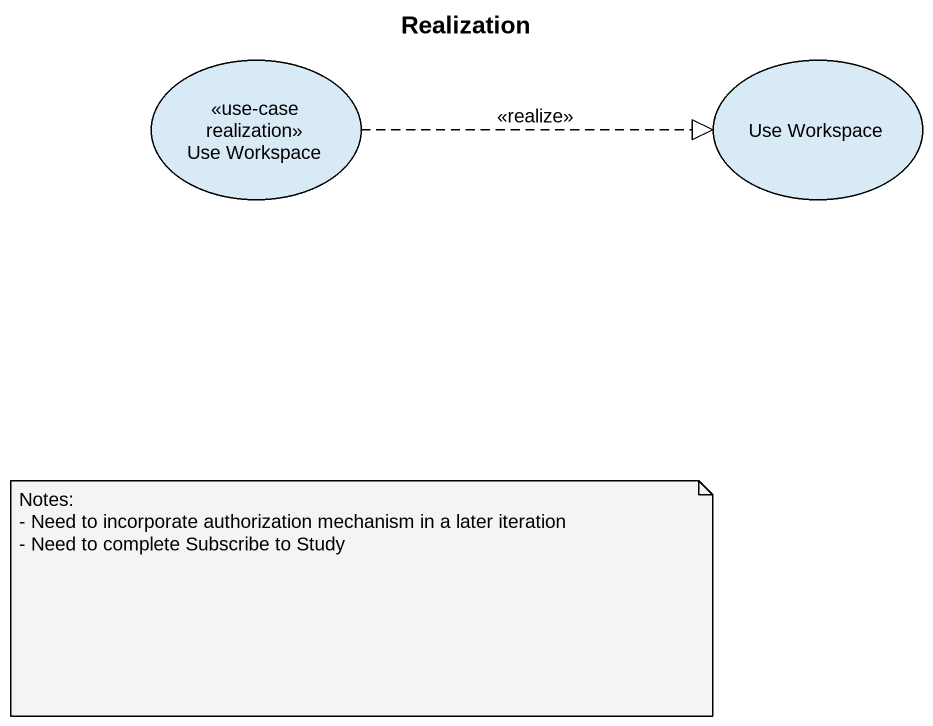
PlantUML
@startuml
title Realization
usecase "Use Workspace" as Use_Workspace <<use-case realization>>
usecase "Use Workspace" as Use_Workspace_2
Use_Workspace .right.|> Use_Workspace_2 : <<realize>>
note as N1
  Notes:
  - Need to incorporate authorization mechanism in a later iteration
  - Need to complete Subscribe to Study
end note
@enduml
